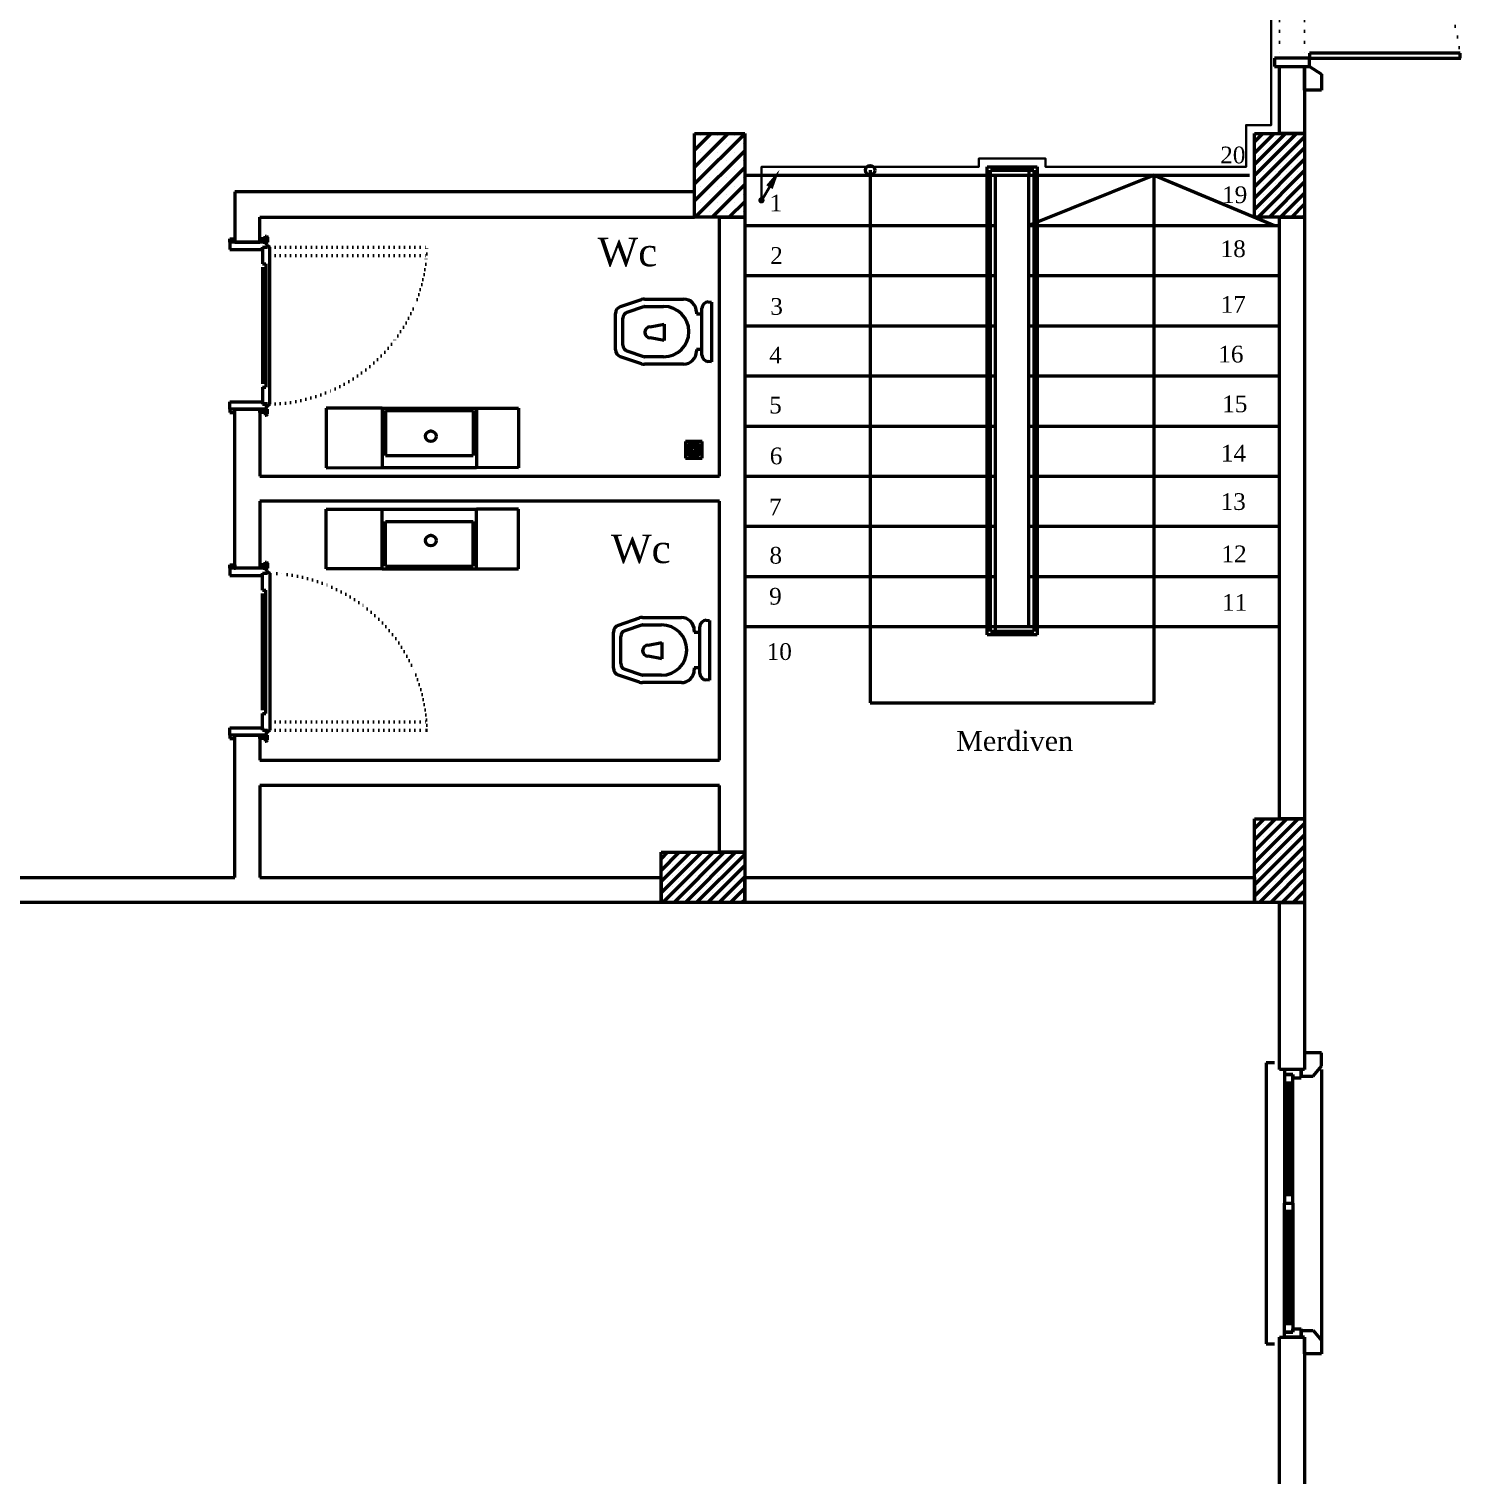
# Model space of a CAD drawing. Header units: millimetres. Extents: x 2046 to 14753, y 2361 to 29276.
# Drawn here: x 4377 to 5233, y 12028 to 12893 of the extents above; entities that cross this region are included whole.
import ezdxf

# ---------------------------------------------------------------- set-up
doc = ezdxf.new("R2010")
doc.units = ezdxf.units.MM
for name, pattern in [('ACAD_ISO07W100', [3, 0, -3]), ('CONTINOUS', [0]), ('DOT', [6.35, 0, -6.35])]:
    doc.linetypes.add(name, pattern=pattern)
doc.layers.add('2A - CCTV CAT6 KABLO', color=4, linetype='CONTINOUS', lineweight=35)
doc.layers.add('A.O. DUVAR', color=7, linetype='Continuous', lineweight=50)
doc.styles.add('A.O. MALZEME', font='times.ttf', dxfattribs={"height": 10})

msp = doc.modelspace()

# ---------------------------------------------------------------- linework, layer by layer
at = {"layer": '2A - CCTV CAT6 KABLO'}
msp.add_line((4816.023, 12792.264), (4819.771, 12798.757), dxfattribs=at)
msp.add_lwpolyline([(5099.699, 13115.859), (5119.96, 13115.859), (5119.96, 12835.859), (5104.96, 12835.859), (5104.96, 12810.859), (4984.96, 12810.859), (4984.96, 12815.859), (4944.96, 12815.859), (4944.96, 12810.859), (4814.96, 12810.859), (4814.96, 12805.858), (4814.96, 12790.858)], dxfattribs=at)
msp.add_lwpolyline([(4819.771, 12798.757, 4.498, 0, 0), (4825.769, 12809.145, 0, 0, 0)], format="xyseb", dxfattribs=at)
at = {"layer": '2A - CCTV CAT6 KABLO', "const_width": 1.874}
msp.add_lwpolyline([(4814.023, 12790.858, 1), (4815.898, 12790.858, 1)], format="xyb", close=True, dxfattribs=at)
at = {"layer": 'A.O. DUVAR', "linetype": 'DOT'}
for p, q in [((5124.96, 12975.858), (5124.96, 12875.858)), ((5139.96, 12975.858), (5139.96, 12875.858))]:
    msp.add_line(p, q, dxfattribs=at)
at = {"layer": 'A.O. DUVAR'}
for p, q in [((5142.96, 12875.858), (5121.96, 12875.858)), ((5121.96, 12875.858), (5121.96, 12870.858)), ((5232.96, 12878.858), (5142.96, 12878.858)), ((5142.96, 12878.858), (5142.96, 12875.858)), ((5142.96, 12875.858), (5232.96, 12875.858)), ((5142.96, 12870.858), (5142.96, 12875.858)), ((5232.96, 12875.858), (5232.96, 12878.858)), ((5121.96, 12870.858), (5124.96, 12870.858)), ((5121.96, 12870.858), (5142.96, 12870.858)), ((5124.96, 12830.858), (5124.96, 12870.858)), ((5124.96, 12870.858), (5139.96, 12870.858)), ((5139.96, 12870.858), (5139.96, 12830.858)), ((4774.96, 12830.858), (4804.96, 12830.858)), ((4774.96, 12780.858), (4774.96, 12830.858)), ((4804.96, 12830.858), (4804.96, 12780.858)), ((5109.96, 12830.858), (5139.96, 12830.858)), ((5109.96, 12780.858), (5109.96, 12830.858)), ((5139.96, 12830.858), (5124.96, 12830.858)), ((5139.96, 12830.858), (5139.96, 12780.858)), ((4804.96, 12805.858), (4954.96, 12805.858)), ((4807.96, 12805.858), (5106.96, 12805.858)), ((4879.96, 12808.858), (4879.96, 12490.295)), ((4949.96, 12810.858), (4979.96, 12810.858)), ((4949.96, 12530.858), (4949.96, 12810.858)), ((4951.96, 12808.858), (4977.96, 12808.858)), ((4951.96, 12532.858), (4951.96, 12808.858)), ((4954.96, 12532.858), (4954.96, 12805.858)), ((4954.96, 12805.858), (4974.96, 12805.858)), ((4974.96, 12808.858), (4974.96, 12805.858)), ((4974.96, 12805.858), (5019.96, 12805.858)), ((4974.96, 12535.858), (4974.96, 12805.858)), ((5049.96, 12805.858), (4974.96, 12775.858)), ((4977.96, 12808.858), (4977.96, 12532.858)), ((4979.96, 12810.858), (4979.96, 12530.858)), ((5019.96, 12805.858), (5106.96, 12805.858)), ((5049.96, 12490.295), (5049.96, 12805.858)), ((5049.96, 12805.858), (5121.96, 12775.858)), ((4774.96, 12795.858), (4499.96, 12795.858)), ((4499.96, 12795.858), (4499.96, 12765.858)), ((4774.96, 12780.858), (4774.96, 12795.858)), ((4514.96, 12765.858), (4514.96, 12780.858)), ((4514.96, 12780.858), (4774.96, 12780.858)), ((4804.96, 12780.858), (4774.96, 12780.858)), ((4789.96, 12625.858), (4789.96, 12780.858)), ((4789.96, 12780.858), (4804.96, 12780.858)), ((4804.96, 12780.858), (4804.96, 12400.858)), ((5139.96, 12780.858), (5109.96, 12780.858)), ((5124.96, 12780.858), (5139.96, 12780.858)), ((5124.96, 12420.858), (5124.96, 12780.858)), ((5139.96, 12780.858), (5139.96, 12420.858)), ((4518.01, 12765.336), (4518.01, 12769.336)), ((4518.01, 12769.336), (4518.96, 12769.336)), ((4518.96, 12769.336), (4519.46, 12768.836)), ((4804.96, 12777.058), (4804.96, 12777.058)), ((4804.96, 12777.058), (4804.96, 12773.258)), ((4804.96, 12775.858), (4954.96, 12775.858)), ((4974.96, 12775.858), (5019.96, 12775.858)), ((5019.96, 12775.858), (5124.96, 12775.858)), ((4496.96, 12765.858), (4496.96, 12767.858)), ((4496.96, 12767.858), (4499.96, 12767.858)), ((4499.96, 12765.858), (4496.96, 12765.858)), ((4496.96, 12765.858), (4496.96, 12761.358)), ((4496.96, 12761.358), (4516.46, 12761.358)), ((4499.96, 12767.858), (4499.96, 12765.858)), ((4514.96, 12765.858), (4499.96, 12765.858)), ((4499.96, 12765.858), (4514.96, 12765.858)), ((4517.96, 12767.858), (4514.96, 12767.858)), ((4514.96, 12767.858), (4514.96, 12765.858)), ((4517.96, 12765.858), (4514.96, 12765.858)), ((4516.46, 12761.358), (4516.46, 12762.858)), ((4516.46, 12762.858), (4519.46, 12762.858)), ((4516.522, 12762.786), (4516.522, 12759.858)), ((4516.522, 12762.786), (4519.522, 12762.786)), ((4517.96, 12765.858), (4517.96, 12767.858)), ((4517.96, 12764.911), (4517.96, 12765.858)), ((4518.96, 12764.911), (4517.96, 12764.911)), ((4518.96, 12765.336), (4518.01, 12765.336)), ((4519.46, 12765.836), (4518.96, 12765.336)), ((4519.46, 12764.411), (4518.96, 12764.911)), ((4519.46, 12768.836), (4519.46, 12765.836)), ((4519.46, 12762.858), (4519.46, 12764.411)), ((4520.022, 12763.411), (4519.522, 12763.411)), ((4519.522, 12763.411), (4519.522, 12762.786)), ((4520.888, 12762.911), (4520.022, 12763.411)), ((4520.888, 12668.858), (4520.888, 12762.911)), ((4516.522, 12759.858), (4516.522, 12752.858)), ((4516.526, 12752.858), (4518.522, 12752.858)), ((4518.522, 12752.858), (4518.522, 12679.043)), ((4516.522, 12750.858), (4516.522, 12681.043)), ((4804.96, 12745.858), (4954.96, 12745.858)), ((4974.96, 12745.858), (5019.96, 12745.858)), ((5019.96, 12745.858), (5124.96, 12745.858)), ((4804.96, 12715.858), (4954.96, 12715.858)), ((4974.96, 12715.858), (5019.96, 12715.858)), ((5019.96, 12715.858), (5124.96, 12715.858)), ((4804.96, 12685.858), (4954.96, 12685.858)), ((4974.96, 12685.858), (5019.96, 12685.858)), ((5019.96, 12685.858), (5124.96, 12685.858)), ((4516.522, 12679.043), (4518.522, 12679.043)), ((4516.522, 12679.043), (4516.522, 12669.043)), ((4496.96, 12670.358), (4516.46, 12670.358)), ((4496.96, 12665.858), (4496.96, 12670.358)), ((4496.96, 12665.858), (4496.96, 12663.858)), ((4499.96, 12665.858), (4496.96, 12665.858)), ((4514.96, 12665.858), (4499.96, 12665.858)), ((4499.96, 12663.858), (4499.96, 12665.858)), ((4499.96, 12570.858), (4499.96, 12665.858)), ((4499.96, 12665.858), (4514.96, 12665.858)), ((4517.96, 12665.858), (4514.96, 12665.858)), ((4514.96, 12663.858), (4514.96, 12665.858)), ((4514.96, 12665.858), (4514.96, 12625.858)), ((4516.46, 12670.358), (4516.46, 12668.858)), ((4516.46, 12668.858), (4519.46, 12668.858)), ((4519.521, 12669.043), (4516.522, 12669.043)), ((4518.96, 12666.881), (4517.96, 12666.881)), ((4517.96, 12666.881), (4517.96, 12665.858)), ((4517.96, 12665.858), (4517.96, 12663.858)), ((4518.01, 12666.381), (4518.01, 12662.381)), ((4518.96, 12666.381), (4518.01, 12666.381)), ((4519.46, 12667.381), (4518.96, 12666.881)), ((4519.46, 12665.881), (4518.96, 12666.381)), ((4519.46, 12668.858), (4519.46, 12667.381)), ((4519.46, 12662.881), (4519.46, 12665.881)), ((4519.522, 12668.358), (4519.521, 12669.043)), ((4519.522, 12668.358), (4520.022, 12668.358)), ((4520.022, 12668.358), (4520.888, 12668.858)), ((4496.96, 12663.858), (4499.96, 12663.858)), ((4517.96, 12663.858), (4514.96, 12663.858)), ((4518.01, 12662.381), (4518.96, 12662.381)), ((4518.96, 12662.381), (4519.46, 12662.881)), ((4804.96, 12655.858), (4954.96, 12655.858)), ((4974.96, 12655.858), (5019.96, 12655.858)), ((5019.96, 12655.858), (5124.96, 12655.858)), ((4769.48, 12646.641), (4769.48, 12636.641)), ((4779.48, 12646.641), (4769.48, 12646.641)), ((4772.813, 12643.308), (4771.1, 12643.308)), ((4773.48, 12642.641), (4771.1, 12642.641)), ((4774.147, 12641.975), (4771.1, 12641.975)), ((4774.147, 12641.308), (4771.1, 12641.308)), ((4773.48, 12640.641), (4771.1, 12640.641)), ((4772.813, 12639.975), (4771.1, 12639.975)), ((4772.813, 12643.308), (4772.813, 12645.022)), ((4772.813, 12638.261), (4772.813, 12639.975)), ((4773.48, 12642.641), (4773.48, 12645.022)), ((4773.48, 12638.261), (4773.48, 12640.641)), ((4774.147, 12641.975), (4774.147, 12645.022)), ((4774.147, 12638.261), (4774.147, 12641.308)), ((4774.813, 12641.975), (4774.813, 12645.022)), ((4777.86, 12641.975), (4774.813, 12641.975)), ((4774.813, 12638.261), (4774.813, 12641.308)), ((4777.86, 12641.308), (4774.813, 12641.308)), ((4775.48, 12642.641), (4775.48, 12645.022)), ((4777.86, 12642.641), (4775.48, 12642.641)), ((4775.48, 12638.261), (4775.48, 12640.641)), ((4777.86, 12640.641), (4775.48, 12640.641)), ((4776.147, 12643.308), (4776.147, 12645.022)), ((4777.86, 12643.308), (4776.147, 12643.308)), ((4776.147, 12638.261), (4776.147, 12639.975)), ((4777.86, 12639.975), (4776.147, 12639.975)), ((4779.48, 12636.641), (4779.48, 12646.641)), ((4769.48, 12636.641), (4779.48, 12636.641)), ((4514.96, 12625.858), (4789.96, 12625.858)), ((4804.96, 12625.858), (4954.96, 12625.858)), ((4974.96, 12625.858), (5019.96, 12625.858)), ((5019.96, 12625.858), (5124.96, 12625.858)), ((4789.96, 12610.858), (4514.96, 12610.858)), ((4514.96, 12610.858), (4514.96, 12570.858)), ((4789.96, 12455.858), (4789.96, 12610.858)), ((4804.96, 12595.858), (4954.96, 12595.858)), ((4974.96, 12595.858), (5019.96, 12595.858)), ((5019.96, 12595.858), (5124.96, 12595.858)), ((4496.96, 12570.858), (4496.96, 12572.858)), ((4496.96, 12572.858), (4499.96, 12572.858)), ((4496.96, 12570.858), (4496.96, 12566.358)), ((4499.96, 12570.858), (4496.96, 12570.858)), ((4499.96, 12572.858), (4499.96, 12570.858)), ((4514.96, 12570.858), (4499.96, 12570.858)), ((4514.96, 12570.858), (4499.96, 12570.858)), ((4517.96, 12572.858), (4514.96, 12572.858)), ((4514.96, 12572.858), (4514.96, 12570.858)), ((4517.96, 12570.858), (4514.96, 12570.858)), ((4517.96, 12570.858), (4517.96, 12572.858)), ((4517.96, 12569.836), (4517.96, 12570.858)), ((4518.01, 12570.336), (4518.01, 12574.336)), ((4518.01, 12574.336), (4518.96, 12574.336)), ((4518.96, 12570.336), (4518.01, 12570.336)), ((4518.96, 12574.336), (4519.46, 12573.836)), ((4519.46, 12570.836), (4518.96, 12570.336)), ((4519.46, 12573.836), (4519.46, 12570.836)), ((4496.96, 12566.358), (4516.46, 12566.358)), ((4516.46, 12566.358), (4516.46, 12567.858)), ((4516.46, 12567.858), (4519.46, 12567.858)), ((4519.521, 12567.674), (4516.522, 12567.674)), ((4516.522, 12557.674), (4516.522, 12567.674)), ((4518.96, 12569.836), (4517.96, 12569.836)), ((4519.46, 12569.336), (4518.96, 12569.836)), ((4519.46, 12567.858), (4519.46, 12569.336)), ((4519.522, 12568.359), (4519.521, 12567.674)), ((4519.522, 12568.359), (4520.022, 12568.359)), ((4520.022, 12568.359), (4520.888, 12567.859)), ((4520.888, 12567.859), (4520.888, 12473.806)), ((4804.96, 12565.858), (4954.96, 12565.858)), ((4954.96, 12562.858), (4954.96, 12565.858)), ((4974.96, 12565.858), (5124.96, 12565.858)), ((4516.522, 12557.674), (4518.522, 12557.674)), ((4516.522, 12485.858), (4516.522, 12555.674)), ((4518.522, 12483.858), (4518.522, 12557.674)), ((4804.96, 12535.858), (4954.96, 12535.858)), ((4954.96, 12535.858), (4974.96, 12535.858)), ((4974.96, 12535.858), (5124.96, 12535.858)), ((4979.96, 12530.858), (4949.96, 12530.858)), ((4977.96, 12532.858), (4951.96, 12532.858)), ((4516.522, 12476.859), (4516.522, 12483.858)), ((4516.526, 12483.858), (4518.522, 12483.858)), ((4879.96, 12490.295), (5049.96, 12490.295)), ((4496.96, 12475.358), (4516.46, 12475.358)), ((4496.96, 12470.858), (4496.96, 12475.358)), ((4516.46, 12475.358), (4516.46, 12473.858)), ((4516.522, 12473.931), (4516.522, 12476.859)), ((4496.96, 12470.858), (4496.96, 12468.858)), ((4499.96, 12470.858), (4496.96, 12470.858)), ((4496.96, 12468.858), (4499.96, 12468.858)), ((4514.96, 12470.858), (4499.96, 12470.858)), ((4499.96, 12468.858), (4499.96, 12470.858)), ((4499.96, 12385.858), (4499.96, 12470.858)), ((4499.96, 12470.858), (4514.96, 12470.858)), ((4514.96, 12468.858), (4514.96, 12470.858)), ((4517.96, 12470.858), (4514.96, 12470.858)), ((4514.96, 12470.858), (4514.96, 12455.858)), ((4517.96, 12468.858), (4514.96, 12468.858)), ((4516.46, 12473.858), (4519.46, 12473.858)), ((4516.522, 12473.931), (4519.522, 12473.931)), ((4517.96, 12471.806), (4517.96, 12470.858)), ((4518.96, 12471.806), (4517.96, 12471.806)), ((4517.96, 12470.858), (4517.96, 12468.858)), ((4518.01, 12471.381), (4518.01, 12467.381)), ((4518.96, 12471.381), (4518.01, 12471.381)), ((4518.01, 12467.381), (4518.96, 12467.381)), ((4519.46, 12472.306), (4518.96, 12471.806)), ((4519.46, 12470.881), (4518.96, 12471.381)), ((4518.96, 12467.381), (4519.46, 12467.881)), ((4519.46, 12473.858), (4519.46, 12472.306)), ((4519.46, 12467.881), (4519.46, 12470.881)), ((4519.522, 12473.306), (4519.522, 12473.931)), ((4520.022, 12473.306), (4519.522, 12473.306)), ((4520.888, 12473.806), (4520.022, 12473.306)), ((4514.96, 12455.858), (4789.96, 12455.858)), ((4789.96, 12440.858), (4514.96, 12440.858)), ((4514.96, 12440.858), (4514.96, 12385.858)), ((4789.96, 12400.858), (4789.96, 12440.858)), ((5109.96, 12420.858), (5139.96, 12420.858)), ((5109.96, 12370.858), (5109.96, 12420.858)), ((5139.96, 12420.858), (5124.96, 12420.858)), ((5139.96, 12420.858), (5139.96, 12370.858)), ((4754.96, 12400.858), (4804.96, 12400.858)), ((4754.96, 12370.858), (4754.96, 12400.858)), ((4804.96, 12400.858), (4789.96, 12400.858)), ((4804.96, 12400.858), (4804.96, 12370.858)), ((4349.96, 12385.858), (4499.96, 12385.858)), ((4514.96, 12385.858), (4754.96, 12385.858)), ((4754.96, 12385.858), (4754.96, 12370.858)), ((4804.96, 12385.858), (5109.96, 12385.858)), ((4804.96, 12370.858), (4804.96, 12385.858)), ((5109.96, 12385.858), (5109.96, 12370.858)), ((4754.96, 12370.858), (4349.96, 12370.858)), ((4804.96, 12370.858), (4754.96, 12370.858)), ((5109.96, 12370.858), (4804.96, 12370.858)), ((5139.96, 12370.858), (5109.96, 12370.858)), ((5124.96, 12270.858), (5124.96, 12370.858)), ((5124.96, 12370.858), (5139.96, 12370.858)), ((5139.96, 12370.858), (5139.96, 12270.858)), ((5121.96, 12274.858), (5116.96, 12274.858)), ((5116.96, 12274.858), (5116.96, 12106.858)), ((5121.96, 12274.858), (5116.96, 12274.858)), ((5116.96, 12274.858), (5116.96, 12106.858)), ((5139.96, 12270.858), (5124.96, 12270.858)), ((5137.96, 12270.858), (5127.96, 12270.858)), ((5127.96, 12270.858), (5127.96, 12267.858)), ((5137.96, 12270.858), (5127.96, 12270.858)), ((5127.96, 12270.858), (5127.96, 12267.858)), ((5127.96, 12267.858), (5132.96, 12267.858)), ((5127.96, 12267.858), (5127.96, 12262.858)), ((5132.96, 12267.858), (5127.96, 12267.858)), ((5127.96, 12267.858), (5132.96, 12267.858)), ((5127.96, 12267.858), (5127.96, 12262.858)), ((5132.96, 12267.858), (5127.96, 12267.858)), ((5132.96, 12267.858), (5132.96, 12265.858)), ((5132.96, 12262.858), (5132.96, 12267.858)), ((5132.96, 12267.858), (5132.96, 12265.858)), ((5132.96, 12262.858), (5132.96, 12267.858)), ((5137.96, 12265.858), (5137.96, 12270.858)), ((5137.96, 12265.858), (5137.96, 12270.858)), ((5149.96, 12270.873), (5149.96, 12108.843)), ((5149.96, 12270.873), (5149.96, 12108.843)), ((5127.96, 12262.858), (5127.96, 12195.858)), ((5127.96, 12262.858), (5132.96, 12262.858)), ((5127.96, 12262.858), (5127.96, 12195.858)), ((5127.96, 12262.858), (5132.96, 12262.858)), ((5129.46, 12262.858), (5129.46, 12195.858)), ((5129.46, 12262.858), (5129.46, 12195.858)), ((5130.46, 12262.858), (5130.46, 12195.858)), ((5130.46, 12262.858), (5130.46, 12195.858)), ((5131.46, 12262.858), (5131.46, 12195.858)), ((5131.46, 12262.858), (5131.46, 12195.858)), ((5132.96, 12265.858), (5137.96, 12265.858)), ((5132.96, 12265.858), (5137.96, 12265.858)), ((5132.96, 12195.858), (5132.96, 12262.858)), ((5132.96, 12195.858), (5132.96, 12262.858)), ((5127.96, 12195.858), (5127.96, 12190.858)), ((5132.96, 12195.858), (5127.96, 12195.858)), ((5127.96, 12195.858), (5127.96, 12190.858)), ((5132.96, 12195.858), (5127.96, 12195.858)), ((5127.96, 12190.858), (5132.96, 12190.858)), ((5127.96, 12185.858), (5127.96, 12190.858)), ((5127.96, 12190.858), (5132.96, 12190.858)), ((5127.96, 12190.858), (5132.96, 12190.858)), ((5127.96, 12185.858), (5127.96, 12190.858)), ((5127.96, 12190.858), (5132.96, 12190.858)), ((5132.96, 12190.858), (5132.96, 12195.858)), ((5132.96, 12190.858), (5132.96, 12195.858)), ((5132.96, 12190.858), (5132.96, 12185.858)), ((5132.96, 12190.858), (5132.96, 12185.858)), ((5127.96, 12118.858), (5127.96, 12185.858)), ((5132.96, 12185.858), (5127.96, 12185.858)), ((5127.96, 12118.858), (5127.96, 12185.858)), ((5132.96, 12185.858), (5127.96, 12185.858)), ((5129.46, 12118.858), (5129.46, 12185.858)), ((5129.46, 12118.858), (5129.46, 12185.858)), ((5130.46, 12118.858), (5130.46, 12185.858)), ((5130.46, 12118.858), (5130.46, 12185.858)), ((5131.46, 12118.858), (5131.46, 12185.858)), ((5131.46, 12118.858), (5131.46, 12185.858)), ((5132.96, 12185.858), (5132.96, 12118.858)), ((5132.96, 12185.858), (5132.96, 12118.858)), ((5127.96, 12113.858), (5127.96, 12118.858)), ((5127.96, 12118.858), (5132.96, 12118.858)), ((5127.96, 12113.858), (5127.96, 12118.858)), ((5127.96, 12118.858), (5132.96, 12118.858)), ((5127.96, 12110.858), (5127.96, 12113.858)), ((5127.96, 12113.858), (5132.96, 12113.858)), ((5132.96, 12113.858), (5127.96, 12113.858)), ((5127.96, 12110.858), (5127.96, 12113.858)), ((5127.96, 12113.858), (5132.96, 12113.858)), ((5132.96, 12113.858), (5127.96, 12113.858)), ((5132.96, 12118.858), (5132.96, 12113.858)), ((5132.96, 12118.858), (5132.96, 12113.858)), ((5132.96, 12113.858), (5132.96, 12115.858)), ((5132.96, 12115.858), (5137.96, 12115.858)), ((5132.96, 12113.858), (5132.96, 12115.858)), ((5132.96, 12115.858), (5137.96, 12115.858)), ((5137.96, 12115.858), (5137.96, 12110.858)), ((5137.96, 12115.858), (5137.96, 12110.858)), ((5116.96, 12106.858), (5121.96, 12106.858)), ((5116.96, 12106.858), (5121.96, 12106.858)), ((5124.96, 12010.858), (5124.96, 12110.858)), ((5124.96, 12110.858), (5139.96, 12110.858)), ((5137.96, 12110.858), (5127.96, 12110.858)), ((5137.96, 12110.858), (5127.96, 12110.858)), ((5139.96, 12110.858), (5139.96, 12010.858))]:
    msp.add_line(p, q, dxfattribs=at)
at = {"layer": 'A.O. DUVAR', "ltscale": 100}
for p, q in [((5139.96, 12870.858), (5142.96, 12870.941)), ((5139.96, 12870.858), (5142.96, 12870.941)), ((5139.96, 12866.858), (5139.96, 12870.858)), ((5139.96, 12866.858), (5139.96, 12870.858)), ((5139.96, 12856.858), (5139.96, 12866.858)), ((5139.96, 12866.858), (5139.96, 12866.858)), ((5139.96, 12856.858), (5139.96, 12866.858)), ((5139.96, 12866.858), (5139.96, 12866.858)), ((5142.96, 12870.941), (5149.96, 12866.419)), ((5142.96, 12870.941), (5149.96, 12866.419)), ((5149.96, 12866.419), (5149.96, 12856.858)), ((5149.96, 12866.419), (5149.96, 12856.858)), ((5149.96, 12856.858), (5139.96, 12856.858)), ((5149.96, 12856.858), (5139.96, 12856.858)), ((5149.96, 12280.858), (5139.96, 12280.858)), ((5139.96, 12280.858), (5139.96, 12270.858)), ((5149.96, 12280.858), (5139.96, 12280.858)), ((5139.96, 12280.858), (5139.96, 12270.858)), ((5149.96, 12272.873), (5149.96, 12280.858)), ((5149.96, 12272.873), (5149.96, 12280.858)), ((5139.96, 12270.858), (5137.96, 12270.858)), ((5137.96, 12270.858), (5137.96, 12266.858)), ((5139.96, 12270.858), (5137.96, 12270.858)), ((5137.96, 12270.858), (5137.96, 12266.858)), ((5145.162, 12266.858), (5149.96, 12272.873)), ((5145.162, 12266.858), (5149.96, 12272.873)), ((5137.96, 12266.858), (5145.162, 12266.858)), ((5137.96, 12266.858), (5145.162, 12266.858)), ((5137.96, 12110.858), (5137.96, 12114.858)), ((5137.96, 12114.858), (5145.162, 12114.858)), ((5137.96, 12110.858), (5137.96, 12114.858)), ((5137.96, 12114.858), (5145.162, 12114.858)), ((5145.162, 12114.858), (5149.96, 12108.843)), ((5145.162, 12114.858), (5149.96, 12108.843)), ((5139.96, 12110.858), (5137.96, 12110.858)), ((5139.96, 12110.858), (5137.96, 12110.858)), ((5139.96, 12100.858), (5139.96, 12110.858)), ((5139.96, 12100.858), (5139.96, 12110.858)), ((5149.96, 12108.843), (5149.96, 12100.858)), ((5149.96, 12108.843), (5149.96, 12100.858)), ((5149.96, 12100.858), (5139.96, 12100.858)), ((5149.96, 12100.858), (5139.96, 12100.858))]:
    msp.add_line(p, q, dxfattribs=at)
at = {"layer": 'A.O. DUVAR', "linetype": 'Continuous', "ltscale": 10}
for p, q in [((4774.96, 12820.874), (4784.944, 12830.858)), ((4774.96, 12810.772), (4795.047, 12830.858)), ((4774.96, 12800.669), (4804.96, 12830.669)), ((5109.96, 12825.85), (5114.969, 12830.858)), ((5109.96, 12819.115), (5121.704, 12830.858)), ((5109.96, 12812.38), (5128.439, 12830.858)), ((5109.96, 12805.644), (5135.174, 12830.858)), ((4778.748, 12829.713), (4778.748, 12829.713)), ((4783.799, 12824.662), (4783.799, 12824.662)), ((4788.851, 12829.713), (4788.851, 12829.713)), ((4793.902, 12824.662), (4793.902, 12824.662)), ((4798.954, 12829.713), (4798.954, 12829.713)), ((4804.005, 12824.662), (4804.005, 12824.662)), ((5109.96, 12798.909), (5139.96, 12828.909)), ((5109.96, 12792.174), (5139.96, 12822.174)), ((5112.14, 12824.662), (5112.14, 12824.662)), ((5115.508, 12828.029), (5115.508, 12828.029)), ((5115.508, 12821.294), (5115.508, 12821.294)), ((5118.875, 12824.662), (5118.875, 12824.662)), ((5122.243, 12828.029), (5122.243, 12828.029)), ((5122.243, 12821.294), (5122.243, 12821.294)), ((5125.61, 12824.662), (5125.61, 12824.662)), ((5128.978, 12828.029), (5128.978, 12828.029)), ((5128.978, 12821.294), (5128.978, 12821.294)), ((5132.346, 12824.662), (5132.346, 12824.662)), ((5135.713, 12828.029), (5135.713, 12828.029)), ((5135.713, 12821.294), (5135.713, 12821.294)), ((5139.081, 12824.662), (5139.081, 12824.662)), ((4774.96, 12790.566), (4804.96, 12820.566)), ((4778.748, 12819.61), (4778.748, 12819.61)), ((4783.799, 12814.559), (4783.799, 12814.559)), ((4788.851, 12819.61), (4788.851, 12819.61)), ((4793.902, 12814.559), (4793.902, 12814.559)), ((4798.954, 12819.61), (4798.954, 12819.61)), ((4804.005, 12814.559), (4804.005, 12814.559)), ((5109.96, 12785.439), (5139.96, 12815.439)), ((5112.14, 12817.927), (5112.14, 12817.927)), ((5115.508, 12814.559), (5115.508, 12814.559)), ((5118.875, 12817.927), (5118.875, 12817.927)), ((5122.243, 12814.559), (5122.243, 12814.559)), ((5125.61, 12817.927), (5125.61, 12817.927)), ((5128.978, 12814.559), (5128.978, 12814.559)), ((5132.346, 12817.927), (5132.346, 12817.927)), ((5135.713, 12814.559), (5135.713, 12814.559)), ((5139.081, 12817.927), (5139.081, 12817.927)), ((4775.356, 12780.858), (4804.96, 12810.463)), ((4778.748, 12809.508), (4778.748, 12809.508)), ((4783.799, 12804.456), (4783.799, 12804.456)), ((4788.851, 12809.508), (4788.851, 12809.508)), ((4793.902, 12804.456), (4793.902, 12804.456)), ((4798.954, 12809.508), (4798.954, 12809.508)), ((4804.005, 12804.456), (4804.005, 12804.456)), ((5112.115, 12780.858), (5139.96, 12808.704)), ((5112.14, 12811.192), (5112.14, 12811.192)), ((5112.14, 12804.456), (5112.14, 12804.456)), ((5115.508, 12807.824), (5115.508, 12807.824)), ((5118.875, 12811.192), (5118.875, 12811.192)), ((5118.875, 12804.456), (5118.875, 12804.456)), ((5122.243, 12807.824), (5122.243, 12807.824)), ((5125.61, 12811.192), (5125.61, 12811.192)), ((5125.61, 12804.456), (5125.61, 12804.456)), ((5128.978, 12807.824), (5128.978, 12807.824)), ((5132.346, 12811.192), (5132.346, 12811.192)), ((5132.346, 12804.456), (5132.346, 12804.456)), ((5135.713, 12807.824), (5135.713, 12807.824)), ((5139.081, 12811.192), (5139.081, 12811.192)), ((5139.081, 12804.456), (5139.081, 12804.456)), ((4778.748, 12799.405), (4778.748, 12799.405)), ((4785.458, 12780.858), (4804.96, 12800.36)), ((4788.851, 12799.405), (4788.851, 12799.405)), ((4798.954, 12799.405), (4798.954, 12799.405)), ((5112.14, 12797.721), (5112.14, 12797.721)), ((5115.508, 12801.089), (5115.508, 12801.089)), ((5118.85, 12780.858), (5139.96, 12801.968)), ((5118.875, 12797.721), (5118.875, 12797.721)), ((5122.243, 12801.089), (5122.243, 12801.089)), ((5125.586, 12780.858), (5139.96, 12795.233)), ((5125.61, 12797.721), (5125.61, 12797.721)), ((5128.978, 12801.089), (5128.978, 12801.089)), ((5132.346, 12797.721), (5132.346, 12797.721)), ((5135.713, 12801.089), (5135.713, 12801.089)), ((5139.081, 12797.721), (5139.081, 12797.721)), ((4778.748, 12789.302), (4778.748, 12789.302)), ((4783.799, 12794.354), (4783.799, 12794.354)), ((4788.851, 12789.302), (4788.851, 12789.302)), ((4793.902, 12794.354), (4793.902, 12794.354)), ((4795.561, 12780.858), (4804.96, 12790.258)), ((4798.954, 12789.302), (4798.954, 12789.302)), ((4804.005, 12794.354), (4804.005, 12794.354)), ((5112.14, 12790.986), (5112.14, 12790.986)), ((5115.508, 12794.354), (5115.508, 12794.354)), ((5115.508, 12787.618), (5115.508, 12787.618)), ((5118.875, 12790.986), (5118.875, 12790.986)), ((5122.243, 12794.354), (5122.243, 12794.354)), ((5122.243, 12787.618), (5122.243, 12787.618)), ((5125.61, 12790.986), (5125.61, 12790.986)), ((5128.978, 12794.354), (5128.978, 12794.354)), ((5128.978, 12787.618), (5128.978, 12787.618)), ((5132.321, 12780.858), (5139.96, 12788.498)), ((5132.346, 12790.986), (5132.346, 12790.986)), ((5135.713, 12794.354), (5135.713, 12794.354)), ((5135.713, 12787.618), (5135.713, 12787.618)), ((5139.081, 12790.986), (5139.081, 12790.986)), ((4783.799, 12784.251), (4783.799, 12784.251)), ((4793.902, 12784.251), (4793.902, 12784.251)), ((4804.005, 12784.251), (4804.005, 12784.251)), ((5112.14, 12784.251), (5112.14, 12784.251)), ((5115.508, 12780.883), (5115.508, 12780.883)), ((5118.875, 12784.251), (5118.875, 12784.251)), ((5122.243, 12780.883), (5122.243, 12780.883)), ((5125.61, 12784.251), (5125.61, 12784.251)), ((5128.978, 12780.883), (5128.978, 12780.883)), ((5132.346, 12784.251), (5132.346, 12784.251)), ((5135.713, 12780.883), (5135.713, 12780.883)), ((5139.056, 12780.858), (5139.96, 12781.763)), ((5139.081, 12784.251), (5139.081, 12784.251)), ((5109.96, 12415.003), (5115.816, 12420.858)), ((5109.96, 12408.268), (5122.551, 12420.858)), ((5109.96, 12401.533), (5129.286, 12420.858)), ((5109.96, 12394.798), (5136.021, 12420.858)), ((5109.96, 12388.062), (5139.96, 12418.062)), ((5112.14, 12420.55), (5112.14, 12420.55)), ((5115.508, 12417.183), (5115.508, 12417.183)), ((5118.875, 12420.55), (5118.875, 12420.55)), ((5122.243, 12417.183), (5122.243, 12417.183)), ((5125.61, 12420.55), (5125.61, 12420.55)), ((5128.978, 12417.183), (5128.978, 12417.183)), ((5132.346, 12420.55), (5132.346, 12420.55)), ((5135.713, 12417.183), (5135.713, 12417.183)), ((5139.081, 12420.55), (5139.081, 12420.55)), ((5109.96, 12381.327), (5139.96, 12411.327)), ((5112.14, 12413.815), (5112.14, 12413.815)), ((5112.14, 12407.08), (5112.14, 12407.08)), ((5115.508, 12410.448), (5115.508, 12410.448)), ((5118.875, 12413.815), (5118.875, 12413.815)), ((5118.875, 12407.08), (5118.875, 12407.08)), ((5122.243, 12410.448), (5122.243, 12410.448)), ((5125.61, 12413.815), (5125.61, 12413.815)), ((5125.61, 12407.08), (5125.61, 12407.08)), ((5128.978, 12410.448), (5128.978, 12410.448)), ((5132.346, 12413.815), (5132.346, 12413.815)), ((5132.346, 12407.08), (5132.346, 12407.08)), ((5135.713, 12410.448), (5135.713, 12410.448)), ((5139.081, 12413.815), (5139.081, 12413.815)), ((5139.081, 12407.08), (5139.081, 12407.08)), ((4754.96, 12396.763), (4759.056, 12400.858)), ((4754.96, 12390.028), (4765.791, 12400.858)), ((4754.96, 12383.292), (4772.526, 12400.858)), ((4754.96, 12376.557), (4779.262, 12400.858)), ((4755.175, 12400.345), (4755.175, 12400.345)), ((4755.997, 12370.858), (4785.997, 12400.858)), ((4761.91, 12400.345), (4761.91, 12400.345)), ((4762.732, 12370.858), (4792.732, 12400.858)), ((4768.645, 12400.345), (4768.645, 12400.345)), ((4769.467, 12370.858), (4799.467, 12400.858)), ((4775.38, 12400.345), (4775.38, 12400.345)), ((4776.202, 12370.858), (4804.96, 12399.616)), ((4782.116, 12400.345), (4782.116, 12400.345)), ((4788.851, 12400.345), (4788.851, 12400.345)), ((4795.586, 12400.345), (4795.586, 12400.345)), ((4802.321, 12400.345), (4802.321, 12400.345)), ((5109.96, 12374.592), (5139.96, 12404.592)), ((5112.14, 12400.345), (5112.14, 12400.345)), ((5112.962, 12370.858), (5139.96, 12397.857)), ((5115.508, 12403.712), (5115.508, 12403.712)), ((5118.875, 12400.345), (5118.875, 12400.345)), ((5122.243, 12403.712), (5122.243, 12403.712)), ((5125.61, 12400.345), (5125.61, 12400.345)), ((5128.978, 12403.712), (5128.978, 12403.712)), ((5132.346, 12400.345), (5132.346, 12400.345)), ((5135.713, 12403.712), (5135.713, 12403.712)), ((5139.081, 12400.345), (5139.081, 12400.345)), ((4755.175, 12393.61), (4755.175, 12393.61)), ((4758.542, 12396.977), (4758.542, 12396.977)), ((4758.542, 12390.242), (4758.542, 12390.242)), ((4761.91, 12393.61), (4761.91, 12393.61)), ((4765.278, 12396.977), (4765.278, 12396.977)), ((4765.278, 12390.242), (4765.278, 12390.242)), ((4768.645, 12393.61), (4768.645, 12393.61)), ((4772.013, 12396.977), (4772.013, 12396.977)), ((4772.013, 12390.242), (4772.013, 12390.242)), ((4775.38, 12393.61), (4775.38, 12393.61)), ((4778.748, 12396.977), (4778.748, 12396.977)), ((4778.748, 12390.242), (4778.748, 12390.242)), ((4782.116, 12393.61), (4782.116, 12393.61)), ((4782.937, 12370.858), (4804.96, 12392.881)), ((4785.483, 12396.977), (4785.483, 12396.977)), ((4785.483, 12390.242), (4785.483, 12390.242)), ((4788.851, 12393.61), (4788.851, 12393.61)), ((4792.218, 12396.977), (4792.218, 12396.977)), ((4792.218, 12390.242), (4792.218, 12390.242)), ((4795.586, 12393.61), (4795.586, 12393.61)), ((4798.954, 12396.977), (4798.954, 12396.977)), ((4798.954, 12390.242), (4798.954, 12390.242)), ((4802.321, 12393.61), (4802.321, 12393.61)), ((5112.14, 12393.61), (5112.14, 12393.61)), ((5115.508, 12396.977), (5115.508, 12396.977)), ((5115.508, 12390.242), (5115.508, 12390.242)), ((5118.875, 12393.61), (5118.875, 12393.61)), ((5119.697, 12370.858), (5139.96, 12391.122)), ((5122.243, 12396.977), (5122.243, 12396.977)), ((5122.243, 12390.242), (5122.243, 12390.242)), ((5125.61, 12393.61), (5125.61, 12393.61)), ((5128.978, 12396.977), (5128.978, 12396.977)), ((5128.978, 12390.242), (5128.978, 12390.242)), ((5132.346, 12393.61), (5132.346, 12393.61)), ((5135.713, 12396.977), (5135.713, 12396.977)), ((5135.713, 12390.242), (5135.713, 12390.242)), ((5139.081, 12393.61), (5139.081, 12393.61)), ((4755.175, 12386.874), (4755.175, 12386.874)), ((4755.175, 12380.139), (4755.175, 12380.139)), ((4758.542, 12383.507), (4758.542, 12383.507)), ((4761.91, 12386.874), (4761.91, 12386.874)), ((4761.91, 12380.139), (4761.91, 12380.139)), ((4765.278, 12383.507), (4765.278, 12383.507)), ((4768.645, 12386.874), (4768.645, 12386.874)), ((4768.645, 12380.139), (4768.645, 12380.139)), ((4772.013, 12383.507), (4772.013, 12383.507)), ((4775.38, 12386.874), (4775.38, 12386.874)), ((4775.38, 12380.139), (4775.38, 12380.139)), ((4778.748, 12383.507), (4778.748, 12383.507)), ((4782.116, 12386.874), (4782.116, 12386.874)), ((4782.116, 12380.139), (4782.116, 12380.139)), ((4785.483, 12383.507), (4785.483, 12383.507)), ((4788.851, 12386.874), (4788.851, 12386.874)), ((4788.851, 12380.139), (4788.851, 12380.139)), ((4789.673, 12370.858), (4804.96, 12386.146)), ((4792.218, 12383.507), (4792.218, 12383.507)), ((4795.586, 12386.874), (4795.586, 12386.874)), ((4795.586, 12380.139), (4795.586, 12380.139)), ((4798.954, 12383.507), (4798.954, 12383.507)), ((4802.321, 12386.874), (4802.321, 12386.874)), ((4802.321, 12380.139), (4802.321, 12380.139)), ((5112.14, 12386.874), (5112.14, 12386.874)), ((5112.14, 12380.139), (5112.14, 12380.139)), ((5115.508, 12383.507), (5115.508, 12383.507)), ((5118.875, 12386.874), (5118.875, 12386.874)), ((5118.875, 12380.139), (5118.875, 12380.139)), ((5122.243, 12383.507), (5122.243, 12383.507)), ((5125.61, 12386.874), (5125.61, 12386.874)), ((5125.61, 12380.139), (5125.61, 12380.139)), ((5126.432, 12370.858), (5139.96, 12384.386)), ((5128.978, 12383.507), (5128.978, 12383.507)), ((5132.346, 12386.874), (5132.346, 12386.874)), ((5132.346, 12380.139), (5132.346, 12380.139)), ((5135.713, 12383.507), (5135.713, 12383.507)), ((5139.081, 12386.874), (5139.081, 12386.874)), ((5139.081, 12380.139), (5139.081, 12380.139)), ((4755.175, 12373.404), (4755.175, 12373.404)), ((4758.542, 12376.772), (4758.542, 12376.772)), ((4761.91, 12373.404), (4761.91, 12373.404)), ((4765.278, 12376.772), (4765.278, 12376.772)), ((4768.645, 12373.404), (4768.645, 12373.404)), ((4772.013, 12376.772), (4772.013, 12376.772)), ((4775.38, 12373.404), (4775.38, 12373.404)), ((4778.748, 12376.772), (4778.748, 12376.772)), ((4782.116, 12373.404), (4782.116, 12373.404)), ((4785.483, 12376.772), (4785.483, 12376.772)), ((4788.851, 12373.404), (4788.851, 12373.404)), ((4792.218, 12376.772), (4792.218, 12376.772)), ((4795.586, 12373.404), (4795.586, 12373.404)), ((4796.408, 12370.858), (4804.96, 12379.411)), ((4798.954, 12376.772), (4798.954, 12376.772)), ((4802.321, 12373.404), (4802.321, 12373.404)), ((4803.143, 12370.858), (4804.96, 12372.676)), ((5112.14, 12373.404), (5112.14, 12373.404)), ((5115.508, 12376.772), (5115.508, 12376.772)), ((5118.875, 12373.404), (5118.875, 12373.404)), ((5122.243, 12376.772), (5122.243, 12376.772)), ((5125.61, 12373.404), (5125.61, 12373.404)), ((5128.978, 12376.772), (5128.978, 12376.772)), ((5132.346, 12373.404), (5132.346, 12373.404)), ((5133.167, 12370.858), (5139.96, 12377.651)), ((5135.713, 12376.772), (5135.713, 12376.772)), ((5139.081, 12373.404), (5139.081, 12373.404)), ((5139.903, 12370.858), (5139.96, 12370.916))]:
    msp.add_line(p, q, dxfattribs=at)
at = {"layer": 'A.O. DUVAR', "linetype": 'ACAD_ISO07W100'}
for p, q in [((4520.888, 12762.911), (4614.888, 12762.911)), ((4520.888, 12757.911), (4614.888, 12757.911)), ((4520.888, 12478.806), (4614.888, 12478.806)), ((4520.888, 12473.806), (4614.888, 12473.806))]:
    msp.add_line(p, q, dxfattribs=at)
at = {"layer": 'A.O. DUVAR', "linetype": 'Continuous'}
for p, q in [((4730.645, 12727.274), (4743.29, 12731.489)), ((4734.669, 12723.978), (4744.681, 12727.315)), ((4745.029, 12731.771), (4768.337, 12731.771)), ((4745.029, 12727.371), (4756.479, 12727.371)), ((4779.337, 12698.331), (4779.337, 12726.271)), ((4783.187, 12730.121), (4785.151, 12729.943)), ((4785.151, 12729.943), (4785.151, 12694.303)), ((4727.637, 12701.503), (4727.637, 12723.1)), ((4732.037, 12704.278), (4732.037, 12720.325)), ((4776.037, 12724.071), (4776.037, 12722.971)), ((4776.037, 12722.971), (4779.337, 12722.971)), ((4779.195, 12718.571), (4779.337, 12718.571)), ((4748.457, 12715.209), (4756.707, 12716.859)), ((4756.707, 12716.859), (4756.707, 12706.959)), ((4744.681, 12697.288), (4734.669, 12700.625)), ((4756.707, 12706.959), (4748.457, 12708.609)), ((4779.337, 12701.631), (4776.037, 12701.631)), ((4776.037, 12701.631), (4776.037, 12700.531)), ((4779.337, 12706.031), (4779.195, 12706.031)), ((4743.29, 12693.114), (4730.645, 12697.329)), ((4756.479, 12697.231), (4745.029, 12697.231)), ((4768.337, 12692.831), (4745.029, 12692.831)), ((4785.151, 12694.303), (4783.187, 12694.481)), ((4588.118, 12666.62), (4554.478, 12666.62)), ((4554.478, 12666.62), (4554.478, 12630.918)), ((4588.118, 12666.62), (4588.11, 12630.918)), ((4588.118, 12666.62), (4644.587, 12666.607)), ((4644.587, 12666.607), (4644.579, 12630.905)), ((4644.588, 12666.607), (4669.588, 12666.596)), ((4669.588, 12666.596), (4669.571, 12630.893)), ((4590.118, 12665.071), (4590.112, 12638.285)), ((4590.118, 12665.071), (4642.587, 12665.059)), ((4642.587, 12665.059), (4642.581, 12638.273)), ((4554.478, 12630.918), (4588.11, 12630.949)), ((4588.11, 12630.949), (4644.579, 12630.936)), ((4590.112, 12638.285), (4642.581, 12638.273)), ((4669.571, 12630.893), (4644.58, 12630.936)), ((4554.478, 12570.423), (4554.478, 12606.126)), ((4554.478, 12606.126), (4588.11, 12606.094)), ((4588.118, 12570.423), (4588.11, 12606.126)), ((4588.11, 12606.094), (4644.579, 12606.107)), ((4644.587, 12570.436), (4644.579, 12606.139)), ((4669.571, 12606.15), (4644.58, 12606.107)), ((4669.588, 12570.448), (4669.571, 12606.15)), ((4590.112, 12598.758), (4642.581, 12598.77)), ((4590.118, 12571.972), (4590.112, 12598.758)), ((4642.587, 12571.984), (4642.581, 12598.77)), ((4588.118, 12570.423), (4554.478, 12570.423)), ((4588.118, 12570.423), (4644.587, 12570.436)), ((4590.118, 12571.972), (4642.587, 12571.984)), ((4644.588, 12570.436), (4669.588, 12570.448)), ((4729.399, 12536.79), (4742.044, 12541.005)), ((4733.423, 12533.494), (4743.436, 12536.831)), ((4743.783, 12541.288), (4767.091, 12541.288)), ((4743.783, 12536.888), (4755.233, 12536.888)), ((4778.091, 12507.848), (4778.091, 12535.788)), ((4781.941, 12539.638), (4783.905, 12539.459)), ((4783.905, 12539.459), (4783.905, 12503.819)), ((4726.391, 12511.019), (4726.391, 12532.616)), ((4730.791, 12513.794), (4730.791, 12529.841)), ((4774.791, 12533.588), (4774.791, 12532.488)), ((4774.791, 12532.488), (4778.091, 12532.488)), ((4777.949, 12528.088), (4778.091, 12528.088)), ((4747.211, 12524.726), (4755.461, 12526.376)), ((4755.461, 12526.376), (4755.461, 12516.476)), ((4743.436, 12506.804), (4733.423, 12510.141)), ((4755.461, 12516.476), (4747.211, 12518.126)), ((4778.091, 12511.148), (4774.791, 12511.148)), ((4774.791, 12511.148), (4774.791, 12510.048)), ((4778.091, 12515.548), (4777.949, 12515.548)), ((4742.044, 12502.63), (4729.399, 12506.845)), ((4755.233, 12506.748), (4743.783, 12506.748)), ((4767.091, 12502.348), (4743.783, 12502.348)), ((4783.905, 12503.819), (4781.941, 12503.998))]:
    msp.add_line(p, q, dxfattribs=at)
at = {"layer": 'A.O. DUVAR'}
for centre, radius in [((4879.96, 12808.858), 2.781), ((4774.48, 12641.641), 4.333)]:
    msp.add_circle(centre, radius, dxfattribs=at)
at = {"layer": 'A.O. DUVAR', "linetype": 'Continuous'}
for centre in [(4617.158, 12649.732), (4617.158, 12587.311)]:
    msp.add_circle(centre, 3.181, dxfattribs=at)
at = {"layer": 'A.O. DUVAR', "linetype": 'DOT'}
msp.add_arc((5125.439, 12869.337), 107.719, 3.470972, 80.638956, dxfattribs=at)
at = {"layer": 'A.O. DUVAR', "linetype": 'ACAD_ISO07W100'}
for centre, start, end in [((4518.656, 12765.141), 271.360046, 358.672043), ((4518.656, 12471.575), 1.327957, 88.639954)]:
    msp.add_arc(centre, 96.258, start, end, dxfattribs=at)
at = {"layer": 'A.O. DUVAR', "linetype": 'Continuous'}
for centre, radius, start, end in [((4732.037, 12723.1), 4.4, 108.434949, 180), ((4745.029, 12726.271), 5.5, 90, 108.434949), ((4745.029, 12726.271), 1.1, 90, 108.434949), ((4756.479, 12712.301), 15.07, 270, 90), ((4768.337, 12724.071), 7.7, 0, 90), ((4783.187, 12726.271), 3.85, 90, 180), ((4735.887, 12720.325), 3.85, 108.434949, 180), ((4748.457, 12711.909), 3.3, 90, 270), ((4732.037, 12701.503), 4.4, 180, 251.565051), ((4735.887, 12704.278), 3.85, 180, 251.565051), ((4768.337, 12700.531), 7.7, 270, 0), ((4745.029, 12698.331), 5.5, 251.565051, 270), ((4745.029, 12698.331), 1.1, 251.565051, 270), ((4783.187, 12698.331), 3.85, 180, 270), ((4730.791, 12532.616), 4.4, 108.434949, 180), ((4743.783, 12535.788), 5.5, 90, 108.434949), ((4743.783, 12535.788), 1.1, 90, 108.434949), ((4755.233, 12521.818), 15.07, 270, 90), ((4767.091, 12533.588), 7.7, 0, 90), ((4781.941, 12535.788), 3.85, 90, 180), ((4734.641, 12529.841), 3.85, 108.434949, 180), ((4747.211, 12521.426), 3.3, 90, 270), ((4730.791, 12511.019), 4.4, 180, 251.565051), ((4734.641, 12513.794), 3.85, 180, 251.565051), ((4767.091, 12510.048), 7.7, 270, 0), ((4743.783, 12507.848), 5.5, 251.565051, 270), ((4743.783, 12507.848), 1.1, 251.565051, 270), ((4781.941, 12507.848), 3.85, 180, 270)]:
    msp.add_arc(centre, radius, start, end, dxfattribs=at)
at = {"layer": 'A.O. DUVAR'}
for centre, start, end in [((4771.151, 12642.975), 98.69446, 261.30554), ((4771.151, 12641.641), 98.69446, 261.30554), ((4771.151, 12640.308), 98.69446, 261.30554), ((4773.147, 12644.971), 8.69446, 171.30554), ((4774.48, 12644.971), 8.69446, 171.30554), ((4775.813, 12644.971), 8.69446, 171.30554), ((4777.809, 12642.975), 278.69446, 81.30554), ((4777.809, 12641.641), 278.69446, 81.30554), ((4777.809, 12640.308), 278.69446, 81.30554), ((4773.147, 12638.312), 188.69446, 351.30554), ((4774.48, 12638.312), 188.69446, 351.30554), ((4775.813, 12638.312), 188.69446, 351.30554)]:
    msp.add_arc(centre, 0.337, start, end, dxfattribs=at)
for p in [(4499.96, 12665.858), (4499.96, 12570.858)]:
    msp.add_point(p, dxfattribs=at)

# ---------------------------------------------------------------- texts
at = {"layer": 'A.O. DUVAR', "style": 'A.O. MALZEME'}
for s, height, p in [('20', 10, (5089.438, 12812.977)), ('19', 10, (5090.541, 12789.215)), ('1', 10, (4819.835, 12784.253)), ('Wc', 17.0249, (4716.99, 12751.433)), ('2', 10, (4820.213, 12752.854)), ('18', 10, (5089.653, 12756.901)), ('3', 10, (4820.259, 12722.388)), ('17', 10, (5089.666, 12723.575)), ('4', 10, (4819.594, 12693.288)), ('16', 10, (5088.283, 12693.858)), ('15', 10, (5090.631, 12664.09)), ('5', 10, (4819.596, 12663.362)), ('6', 10, (4819.965, 12632.952)), ('14', 10, (5089.833, 12634.611)), ('13', 10, (5089.667, 12605.646)), ('7', 10, (4819.48, 12602.354)), ('Wc', 17.0249, (4725, 12573.848)), ('8', 10, (4819.75, 12573.506)), ('12', 10, (5090.17, 12574.338)), ('9', 10, (4819.561, 12548.999)), ('11', 10, (5090.506, 12545.322)), ('10', 10, (4818.085, 12515.901)), ('Merdiven', 11.9174, (4931.467, 12461.526))]:
    msp.add_text(s, height=height, dxfattribs=at).set_placement(p)

doc.saveas('drawing.dxf')
